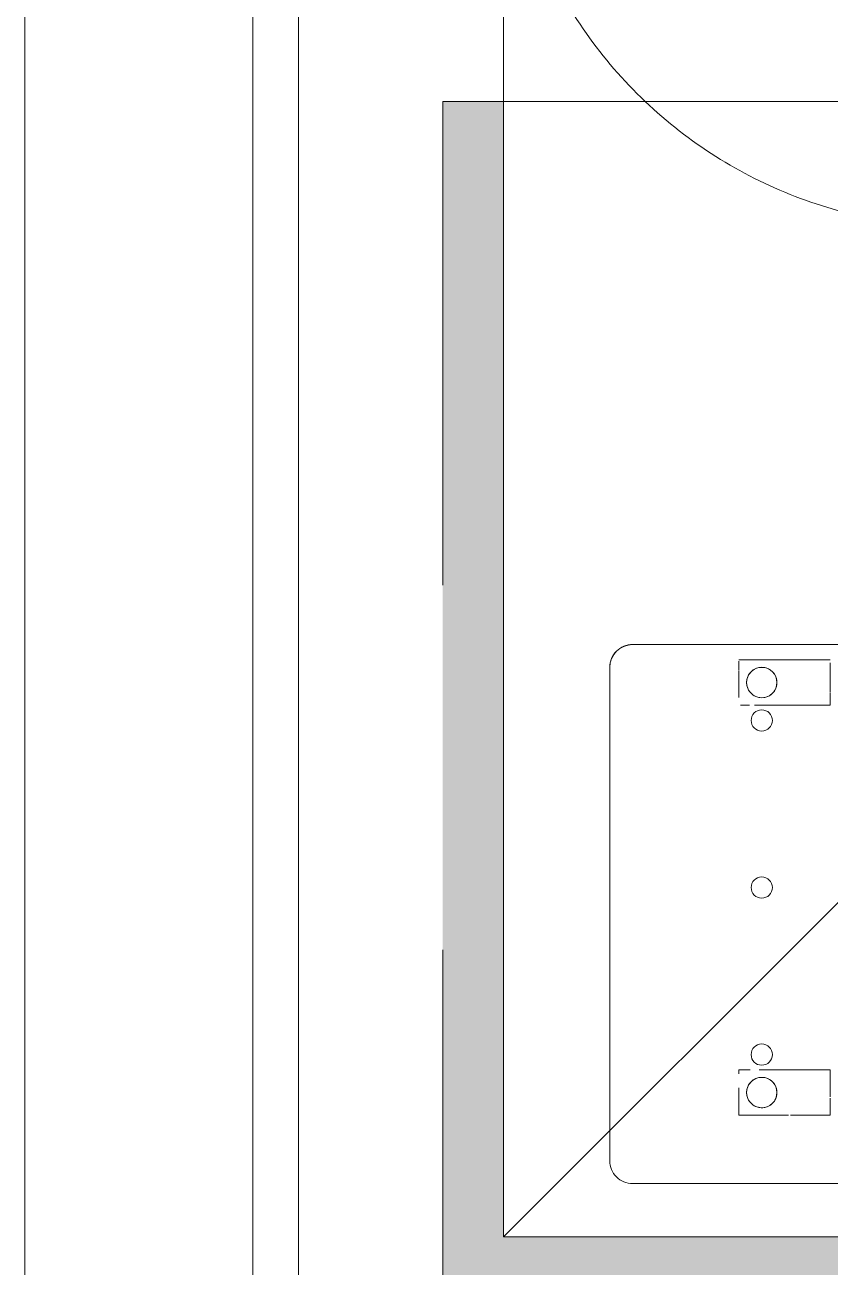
# Model space of a CAD drawing. Header units: millimetres. Extents: x 1606 to 178479, y -4237 to 231581.
# Drawn here: x 39586 to 40116, y 210550 to 211368 of the extents above; entities that cross this region are included whole.
import ezdxf

# ---------------------------------------------------------------- set-up
doc = ezdxf.new("R2010")
doc.units = ezdxf.units.MM
for name, pattern in [('_SGE_Grid Line', [13000, 12000, -500, 0, -500]), ('_SGE_Hidden', [740, 500, -240]), ('Dash', [1000, 600, -400]), ('Hidden_2_', [1428.76, 952.5, -476.26])]:
    doc.linetypes.add(name, pattern=pattern)
for name, color, linetype, lineweight in [('0-1', 7, 'Continuous', 5), ('A-GENM-1', 9, 'Continuous', 9), ('A-WALL-1', 253, 'Continuous', 18), ('A-WALL-2', 9, 'Continuous', 9), ('A-WALL-3', 113, 'Continuous', 20), ('I-WALL-1', 9, 'Continuous', 9), ('I-WALL-2', 253, 'Continuous', 18), ('P-SANR-FIXT-1', 9, 'Continuous', 9), ('P-SANR-FIXT-2', 6, 'Dash', 9), ('P-SANR-FIXT-HDLN-1', 9, 'Dash', 9), ('P-SANR-FIXT-HDLN-2', 131, 'Hidden_2_', 9), ('S-BEAM-1', 7, '_SGE_Hidden', 18), ('S-GRID-1', 1, '_SGE_Grid Line', 13)]:
    doc.layers.add(name, color=color, linetype=linetype, lineweight=lineweight)
doc.layers.add('A-WALL-PATT-1', color=254, linetype='Continuous', lineweight=35, transparency=1)

# ---------------------------------------------------------------- blocks, each defined once
blk = doc.blocks.new('WAREHOUSE MASS - WAREHOUSE MASS-9325044-WAREHOUSE SLAB PLAN')
at = {"layer": 'A-GENM-1'}
for q in [(18810.12, 6885.68), (18810.12, 33873.18)]:
    blk.add_line((18810.12, 59033.38), q, dxfattribs=at)
blk = doc.blocks.new('WYA_PF_Accessible Bathroom_Option 3_with Shower - WC_Concealed Cistern-9388108-WAREHOUSE SLAB PLAN')
at = {"layer": 'P-SANR-FIXT-HDLN-1'}
for q in [(1250, 270.02), (-1315, 0)]:
    blk.add_line((1250, 0), q, dxfattribs=at)
at = {"layer": 'P-SANR-FIXT-HDLN-2'}
for p, q in [((1250, 1160), (1250, 0)), ((670, 580), (1250, 0)), ((1250, 0), (90, 0))]:
    blk.add_line(p, q, dxfattribs=at)
blk = doc.blocks.new('WYA_PF_DDA_Clearance _ Handrails_Pan - Accessible Pan_Clearance-9356463-WAREHOUSE SLAB PLAN')
at = {"layer": 'P-SANR-FIXT-2'}
blk.add_arc((-1150, -300), 300, 90, 180, dxfattribs=at)
blk = doc.blocks.new('WYA_PF_DDA_Shower_Bench seat - B819687-5699423-WAREHOUSE SLAB PLAN')
at = {"layer": 'P-SANR-FIXT-1'}
for p, q in [((465, -35), (-465, -35)), ((-465, -35), (465, -35)), ((480, -375), (480, -50)), ((480, -50), (480, -375)), ((361.15, -80), (335, -80)), ((335, -80), (335, -91.33)), ((335, -82.93), (335, -80)), ((335, -80), (361.15, -80)), ((395, -80), (362.51, -80)), ((362.51, -80), (395, -80)), ((395, -98.09), (395, -80)), ((395, -80), (395, -98.09)), ((335, -91.31), (335, -82.5)), ((335, -91.31), (335, -82.5)), ((335, -91.33), (335, -86.16)), ((335, -95), (335, -92.07)), ((335, -95), (335, -92.07)), ((335, -92.08), (335, -110)), ((335, -103.84), (335, -92.08)), ((335, -107.5), (335, -95)), ((335, -107.5), (335, -95)), ((335, -110), (335, -107.07)), ((335, -110), (381.78, -110)), ((381.78, -110), (335, -110)), ((387.57, -110), (395, -110)), ((395, -110), (387.57, -110)), ((395, -110), (395, -107.27)), ((395, -107.27), (395, -110)), ((335, -350), (335, -358.45)), ((384.69, -350), (335, -350)), ((335, -350), (384.69, -350)), ((335, -352.93), (335, -350)), ((393.92, -350), (388.04, -350)), ((388.04, -350), (393.92, -350)), ((335, -356.16), (335, -352.5)), ((335, -356.16), (335, -352.5)), ((335, -361.76), (335, -358.93)), ((335, -365), (335, -358.93)), ((335, -358.94), (335, -369.37)), ((335, -368.24), (335, -358.94)), ((395, -373.01), (395, -355.13)), ((395, -355.13), (395, -373.01)), ((335, -365), (335, -361.76)), ((335, -371.25), (335, -365)), ((335, -368.24), (335, -365)), ((335, -371.25), (335, -368.24)), ((335, -369.67), (335, -377.98)), ((335, -377.5), (335, -371.25)), ((335, -377.5), (335, -371.25)), ((335, -373.84), (335, -371.25)), ((395, -379.05), (395, -373.28)), ((395, -373.28), (395, -379.05)), ((335, -380), (395, -380)), ((395, -380), (335, -380)), ((-465, -390), (465, -390)), ((465, -390), (-465, -390))]:
    blk.add_line(p, q, dxfattribs=at)
for centre, radius, start, end in [((465, -50), 15, 360, 90), ((465, -50), 15, 45, 90), ((465, -50), 15, 360, 45), ((380, -95), 10, 0, 180), ((380, -95), 10, 105, 150), ((380, -95), 10, 60, 105), ((380, -95), 10, 30, 60), ((380, -95), 10, 150, 180), ((380, -95), 10, 180, 360), ((380, -95), 10, 180, 210), ((380, -95), 10, 0, 30), ((380, -95), 10, 330, 360), ((380, -95), 10, 210, 240), ((380, -95), 10, 240, 300), ((380, -95), 10, 300, 330), ((380, -120), 7, 0, 180), ((380, -120), 7, 0, 180), ((380, -120), 7, 180, 360), ((380, -120), 7, 180, 360), ((380, -230), 7, 0, 180), ((380, -230), 7, 0, 180), ((380, -230), 7, 180, 360), ((380, -230), 7, 180, 360), ((380, -340), 7, 0, 180), ((380, -340), 7, 0, 180), ((380, -340), 7, 180, 0), ((380, -340), 7, 180, 360), ((380, -365), 10, 0, 180), ((380, -365), 10, 120, 150), ((380, -365), 10, 60, 120), ((380, -365), 10, 30, 60), ((380, -365), 10, 150, 180), ((380, -365), 10, 180, 360), ((380, -365), 10, 180, 210), ((380, -365), 10, 0, 30), ((380, -365), 10, 330, 360), ((380, -365), 10, 210, 225), ((380, -365), 10, 225, 300), ((380, -365), 10, 300, 330), ((465, -375), 15, 270, 360), ((465, -375), 15, 315, 0), ((465, -375), 15, 270, 315)]:
    blk.add_arc(centre, radius, start, end, dxfattribs=at)
blk = doc.blocks.new('WYA_PF_DDA_Clearance_Shower - Accessible Pan_Clearance-5699492-WAREHOUSE SLAB PLAN')
at = {"layer": 'P-SANR-FIXT-2'}
for q in [(0, 270.02), (-1600, 0)]:
    blk.add_line((0, 0), q, dxfattribs=at)
blk = doc.blocks.new('23068_Challenger Spec EF_Central_v23_rvt-1-WAREHOUSE SLAB PLAN')
at = {"layer": 'A-WALL-PATT-1'}
h = blk.add_hatch(color=256, dxfattribs=at)
h.paths.add_polyline_path([(30200.28, 208779.1), (30200.28, 211317.6), (30160.28, 211317.6), (30160.28, 208779.1)])
h.paths.add_polyline_path([(30200.28, 211617.6), (30200.28, 213135.1), (30160.28, 213135.1), (30160.28, 211617.6)])
blk.add_hatch(color=256, dxfattribs=at).paths.add_polyline_path([(30200.28, 210430.1), (30422.08, 210430.1), (30422.08, 210530.11), (30828.48, 210530.11), (30828.48, 210430.1), (33410.28, 210432.19), (33410.28, 210570.1), (30200.28, 210570.1), (30200.28, 210469.62)])
at = {"layer": 'A-WALL-1'}
for p, q in [((29885.28, 215270.1), (29885.28, 191610.1)), ((30065.28, 191610.1), (30065.28, 213135.1)), ((30470.3, 210570.1), (30200.28, 210570.1))]:
    blk.add_line(p, q, dxfattribs=at)
at = {"layer": 'A-WALL-2'}
for p, q in [((29885.28, 215270.1), (29885.28, 191610.1)), ((30065.28, 208265.1), (30065.28, 213325.1)), ((30470.3, 210570.1), (30200.28, 210570.1))]:
    blk.add_line(p, q, dxfattribs=at)
at = {"layer": 'I-WALL-1'}
for p, q in [((30065.28, 213135.1), (30065.28, 208380.1)), ((30200.28, 210570.1), (30200.28, 213135.1))]:
    blk.add_line(p, q, dxfattribs=at)
at = {"layer": 'I-WALL-2'}
for p, q in [((30065.28, 213135.1), (30065.28, 208380.1)), ((30200.28, 210570.1), (30200.28, 213135.1))]:
    blk.add_line(p, q, dxfattribs=at)
at = {"layer": 'A-GENM-1'}
blk.add_blockref('WAREHOUSE MASS - WAREHOUSE MASS-9325044-WAREHOUSE SLAB PLAN', (11225.15, 156251.92), dxfattribs=at)
at = {"layer": 'P-SANR-FIXT-1'}
for name, p, rotation in [('WYA_PF_Accessible Bathroom_Option 3_with Shower - WC_Concealed Cistern-9388108-WAREHOUSE SLAB PLAN', (30200.28, 211820.1), 270.0000000000001), ('WYA_PF_DDA_Clearance _ Handrails_Pan - Accessible Pan_Clearance-9356463-WAREHOUSE SLAB PLAN', (30200.28, 212685.1), 90.00000000000026), ('WYA_PF_DDA_Clearance_Shower - Accessible Pan_Clearance-5699492-WAREHOUSE SLAB PLAN', (30200.28, 210570.1), 269.9999999999999), ('WYA_PF_DDA_Shower_Bench seat - B819687-5699423-WAREHOUSE SLAB PLAN', (30750.28, 210570.1), 180)]:
    blk.add_blockref(name, p, dxfattribs=dict(at, rotation=rotation))

msp = doc.modelspace()

# ---------------------------------------------------------------- linework, layer by layer
at = {"layer": 'A-WALL-3'}
for p, q in [((39585.95, 215275.1), (39585.95, 191610.1)), ((39765.95, 191610.1), (39765.95, 215275.1))]:
    msp.add_line(p, q, dxfattribs=at)
at = {"layer": 'S-BEAM-1'}
for p, q in [((39860.95, 208779.1), (39860.95, 211317.6)), ((39860.95, 211317.6), (43110.95, 211317.6))]:
    msp.add_line(p, q, dxfattribs=at)
at = {"layer": 'S-GRID-1'}
msp.add_line((39585.95, 228981.4), (39585.95, 152677.37), dxfattribs=at)

# ---------------------------------------------------------------- block references
at = {"layer": '0-1'}
msp.add_blockref('23068_Challenger Spec EF_Central_v23_rvt-1-WAREHOUSE SLAB PLAN', (9700.68, 0), dxfattribs=at)

doc.saveas('drawing.dxf')
